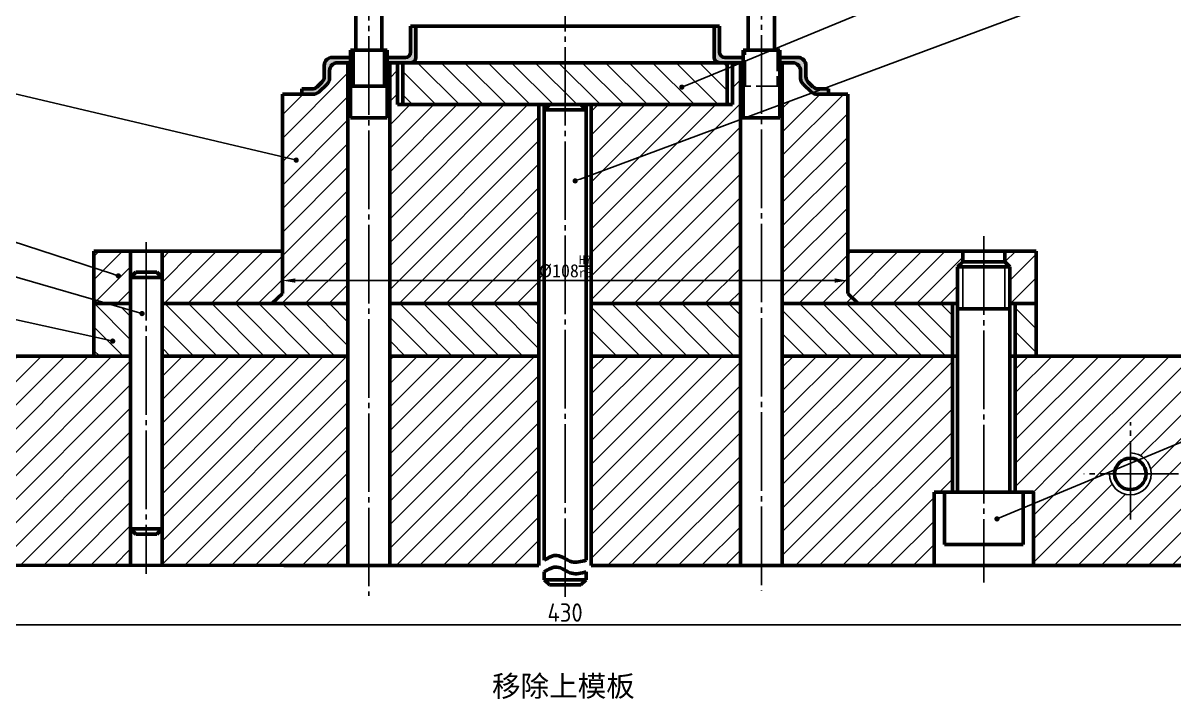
# Model space of a CAD drawing. Header units: millimetres. Extents: x 165 to 1006, y 1 to 595.
# Drawn here: x 347.9 to 567.8, y 308.4 to 437.4 of the extents above; entities that cross this region are included whole.
import ezdxf
from ezdxf import colors
from ezdxf.entities.mleader import LeaderData, LeaderLine
from ezdxf.math import Vec2, Vec3

# ---------------------------------------------------------------- set-up
doc = ezdxf.new("R2010")
doc.units = ezdxf.units.MM
doc.linetypes.add('点画线', pattern=[18, 15, -1, 1, -1])
doc.linetypes.add('虚线', pattern=[5, 4, -1])
for name, color, linetype in [('剖面线', 3, 'Continuous'), ('引线', 6, 'Continuous'), ('文字', 7, 'Continuous'), ('标注', 3, 'Continuous'), ('点画线', 1, '点画线'), ('细实线', 1, 'Continuous'), ('虚线', 7, '虚线')]:
    doc.layers.add(name, color=color, linetype=linetype)
doc.layers.add('粗实线', color=7, linetype='Continuous', lineweight=50)
doc.styles.add('数字直体', font='isocp.shx')
doc.dimstyles.new('ISO-25', dxfattribs={"dimtxt": 2.5, "dimasz": 2.5, "dimexe": 1.25, "dimexo": 0.625, "dimtad": 1, "dimdsep": 46, "dimtxsty": 'Standard', "dimcen": 2.5, "dimadec": 0, "dimazin": 0, "dimtfac": 1, "dimtmove": 0, "dimatfit": 3, "dimfxl": 1, "dimarcsym": 0})
doc.dimstyles.new('机械基本', dxfattribs={"dimtxt": 3.5, "dimasz": 3, "dimexe": 2, "dimexo": 0, "dimtad": 1, "dimdsep": 46, "dimtxsty": '数字直体', "dimcen": 2.5, "dimadec": 0, "dimazin": 0, "dimtfac": 1, "dimtmove": 0, "dimatfit": 3, "dimfxl": 1, "dimarcsym": 0})

# ---------------------------------------------------------------- blocks, each defined once
blk = doc.blocks.new('*D4')
at = {"layer": 'Defpoints', "color": 0, "transparency": 16777216}
for p in [(666.45, 336.85), (236.45, 333.96), (666.45, 322.5)]:
    blk.add_point(p, dxfattribs=at)
at = {"layer": '标注', "color": 0, "lineweight": -2, "transparency": 16777216}
for p, q in [((666.45, 336.85), (666.45, 320.5)), ((236.45, 333.96), (236.45, 320.5)), ((239.45, 322.5), (663.45, 322.5))]:
    blk.add_line(p, q, dxfattribs=at)
at = {"layer": '标注', "color": 0, "transparency": 16777216}
for points in [[(239.45, 323), (239.45, 322), (236.45, 322.5)], [(663.45, 323), (663.45, 322), (666.45, 322.5)]]:
    blk.add_solid(points, dxfattribs=at)
at = {"layer": '标注', "color": 0, "transparency": 16777216, "insert": (451.45, 324.87), "char_height": 3.5, "attachment_point": 5, "style": '数字直体'}
blk.add_mtext('430', dxfattribs=at)
blk = doc.blocks.new('_Dot')
at = {"color": 0, "linetype": 'ByBlock', "lineweight": -2}
blk.add_line((-0.5, 0), (-1, 0), dxfattribs=at)
at = {"color": 0, "linetype": 'ByBlock', "const_width": 0.5}
blk.add_lwpolyline([(-0.25, 0, 1), (0.25, 0, 1)], format="xyb", close=True, dxfattribs=at)
blk = doc.blocks.new('*D37')
at = {"layer": 'Defpoints', "color": 0, "transparency": 16777216}
for p in [(397.44, 393.85), (505.45, 393.85), (505.45, 388.26)]:
    blk.add_point(p, dxfattribs=at)
at = {"layer": '标注', "color": 0, "lineweight": -2, "transparency": 16777216}
for p, q in [((397.44, 393.23), (397.44, 387.01)), ((505.45, 393.23), (505.45, 387.01)), ((399.94, 388.26), (502.95, 388.26))]:
    blk.add_line(p, q, dxfattribs=at)
at = {"layer": '标注', "color": 0, "transparency": 16777216}
for points in [[(399.94, 388.68), (399.94, 387.85), (397.44, 388.26)], [(502.95, 388.68), (502.95, 387.85), (505.45, 388.26)]]:
    blk.add_solid(points, dxfattribs=at)
at = {"layer": '标注', "color": 0, "transparency": 16777216, "insert": (451.45, 390.93), "char_height": 2.5, "attachment_point": 5}
blk.add_mtext('%%C108{\\H0.7x;\\SH7/r6;}', dxfattribs=at)

msp = doc.modelspace()

# ---------------------------------------------------------------- hatches: boundary and pattern name
at = {"layer": '剖面线'}
h = msp.add_hatch(dxfattribs=at)
h.set_pattern_fill('ANSI31', color=256)
h.paths.add_polyline_path([(409.946, 429.852), (407.946, 429.852, 0.4142136), (406.446, 428.352), (406.446, 426.858, -0.2064197), (405.975, 425.768), (404.379, 424.261, -0.1914266), (403.349, 423.852), (401.146, 423.852), (397.446, 423.852), (397.446, 385.807), (395.442, 383.852), (409.946, 383.852)])
h.paths.add_polyline_path([(399.837, 411.317, -1), (400.324, 411.203, -1)], flags=16)
h.paths.add_polyline_path([(446.446, 421.852), (419.446, 421.852), (419.446, 429.852), (417.946, 429.852), (417.946, 383.852), (421.446, 383.852), (446.446, 383.852)])
h.paths.add_polyline_path([(484.946, 419.026), (456.446, 408.434), (456.446, 383.852), (480.946, 383.852), (484.946, 383.852)])
h.paths.add_polyline_path([(484.946, 419.026), (484.946, 429.811), (483.446, 429.193), (483.446, 421.852), (482.446, 421.852), (456.446, 421.852), (456.446, 408.434)])
h.paths.add_polyline_path([(505.446, 423.852), (501.746, 423.852), (499.542, 423.852, -0.1554557), (498.674, 424.128), (492.946, 421.999), (492.946, 383.852), (506.446, 383.852), (507.449, 383.852), (505.446, 385.807)])
h = msp.add_hatch(dxfattribs=at)
h.set_pattern_fill('ANSI31', color=256, angle=90)
h.paths.add_polyline_path([(451.446, 429.852), (420.446, 429.852), (420.446, 421.852), (451.446, 421.852)])
h.paths.add_polyline_path([(482.446, 429.852), (451.446, 429.852), (451.446, 421.852), (482.446, 421.852)])
h.paths.add_polyline_path([(473.523, 425.101, -1), (473.985, 425.292, -1)], flags=16)
h = msp.add_hatch(dxfattribs=at)
h.set_pattern_fill('ANSI31', color=256)
h.paths.add_polyline_path([(397.442, 393.852), (374.446, 393.852), (374.446, 383.852), (382.696, 383.852), (386.946, 383.852), (395.442, 383.852), (397.442, 385.852)])
h.paths.add_polyline_path([(368.446, 393.852), (362.446, 393.852), (361.446, 393.852), (361.446, 384.618), (364.088, 383.852), (368.446, 383.852)])
h.paths.add_polyline_path([(365.865, 389.235, -1), (366.34, 389.08, -1)], flags=16)
h.paths.add_polyline_path([(361.446, 384.618), (361.446, 383.852), (364.088, 383.852)], flags=17)
h.paths.add_polyline_path([(526.446, 390.852), (527.446, 391.852), (527.446, 393.852), (505.449, 393.852), (505.449, 385.852), (507.449, 383.852), (515.946, 383.852), (526.446, 383.852)])
h.paths.add_polyline_path([(541.446, 393.852), (535.446, 393.852), (535.446, 391.852), (536.446, 390.852), (536.446, 383.852), (541.446, 383.852)])
h = msp.add_hatch(dxfattribs=at)
h.set_pattern_fill('ANSI31', color=256, angle=90)
h.paths.add_polyline_path([(409.946, 373.852), (409.946, 383.852), (386.446, 383.852), (382.696, 383.852), (374.446, 383.852), (374.446, 373.852), (382.696, 373.852)])
h.paths.add_polyline_path([(368.446, 382.589), (364.088, 383.852), (361.446, 383.852), (361.446, 373.852), (365.946, 373.852), (368.446, 373.852)])
h.paths.add_polyline_path([(364.778, 379.862, -1), (365.268, 379.765, -1)], flags=16)
h.paths.add_polyline_path([(446.446, 373.852), (446.446, 383.852), (417.946, 383.852), (417.946, 373.852)])
h.paths.add_polyline_path([(480.946, 373.852), (484.946, 373.852), (484.946, 383.852), (480.946, 383.852), (456.446, 383.852), (456.446, 373.852)])
h.paths.add_polyline_path([(515.196, 373.852), (525.446, 373.852), (525.446, 383.852), (515.946, 383.852), (506.446, 383.852), (492.946, 383.852), (492.946, 373.852), (493.946, 373.852)])
h.paths.add_polyline_path([(541.446, 383.852), (537.446, 383.852), (537.446, 373.852), (541.446, 373.852)])
h = msp.add_hatch(dxfattribs=at)
h.set_pattern_fill('ANSI31', color=256)
h.paths.add_polyline_path([(298.946, 373.852), (271.446, 373.852), (271.446, 368.852), (236.446, 368.852), (236.446, 336.852, 0.4142136), (239.446, 333.852), (298.946, 333.852), (298.946, 339.852)])
h.paths.add_polyline_path([(245.248, 356.748, -1), (244.775, 356.91, -1)], flags=16)
h.paths.add_polyline_path([(368.446, 373.852), (365.946, 373.852), (323.946, 373.852), (323.946, 339.852), (323.946, 333.852), (368.446, 333.852), (368.446, 335.852)])
h.paths.add_polyline_path([(409.946, 373.852), (382.696, 373.852), (374.446, 373.852), (374.446, 335.852), (374.446, 333.852), (397.696, 333.852), (409.946, 333.852)])
h.paths.add_polyline_path([(446.446, 373.852), (417.946, 373.852), (417.946, 333.852), (446.446, 333.852)])
h.paths.add_polyline_path([(484.946, 373.852), (480.946, 373.852), (456.446, 373.852), (456.446, 333.852), (484.946, 333.852)])
h.paths.add_polyline_path([(525.446, 373.852), (515.196, 373.852), (493.946, 373.852), (492.946, 373.852), (492.946, 333.852), (515.196, 333.852), (520.196, 333.852), (521.946, 333.852), (521.946, 347.852), (525.446, 347.852)])
edge = h.paths.add_edge_path()
edge.add_spline(control_points=[(576.522, 363.906), (576.586, 364.567), (576.495, 368.123), (573.321, 371.275), (570.726, 373.852)], knot_values=[0, 0, 0, 0, 2.1969352, 12.0337267, 12.0337267, 12.0337267, 12.0337267], degree=3, periodic=0)
edge.add_line((570.726, 373.852), (537.446, 373.852))
edge.add_line((537.446, 373.852), (537.446, 348.841))
edge.add_line((537.446, 348.841), (576.522, 363.906))
edge = h.paths.add_edge_path()
edge.add_spline(control_points=[(576.958, 333.852), (573.519, 338.783), (566.777, 348.453), (576.065, 359.205), (576.522, 363.906)], knot_values=[12.0337267, 12.0337267, 12.0337267, 12.0337267, 28.3146319, 43.9558064, 43.9558064, 43.9558064, 43.9558064], degree=3, periodic=0)
edge.add_line((576.522, 363.906), (559.446, 357.323))
edge.add_line((559.446, 357.323), (559.446, 355.352))
edge.add_arc((559.446, 351.352), 4, -180, 90, ccw=False)
edge.add_line((555.446, 351.352), (556.446, 351.352))
edge.add_arc((559.446, 351.352), 3, 90, 180, ccw=False)
edge.add_line((559.446, 354.352), (559.446, 357.323))
edge.add_line((559.446, 357.323), (537.446, 348.841))
edge.add_line((537.446, 348.841), (537.446, 347.852))
edge.add_line((537.446, 347.852), (540.946, 347.852))
edge.add_line((540.946, 347.852), (540.946, 333.852))
edge.add_line((540.946, 333.852), (576.958, 333.852))
at = {"layer": '粗实线'}
h = msp.add_hatch(color=256, dxfattribs=at)
h.dxf.hatch_style = 1
h.paths.add_polyline_path([(405.975, 425.768, 0.2064197), (406.446, 426.858), (406.446, 428.352, -0.4142136), (407.946, 429.852), (410.446, 429.852), (410.446, 430.852), (406.946, 430.852, 0.4142136), (405.446, 429.352), (405.446, 427.223, -0.2027178), (404.991, 426.147), (404.093, 425.276, -0.1951124), (403.048, 424.852), (401.146, 424.852), (401.146, 423.852), (403.349, 423.852, 0.1914266), (404.379, 424.261)])
h.paths.add_polyline_path([(422.946, 430.852), (422.946, 436.852), (421.946, 436.852), (421.946, 431.852, -0.4142136), (420.946, 430.852), (417.446, 430.852), (417.446, 429.852), (421.946, 429.852, 0.4142136)])
h.paths.add_polyline_path([(485.446, 430.852), (481.946, 430.852, -0.4142136), (480.946, 431.852), (480.946, 436.852), (479.946, 436.852), (479.946, 430.852, 0.4142136), (480.946, 429.852), (483.446, 429.852), (485.044, 429.852), (485.446, 430.017)])
h.paths.add_polyline_path([(485.446, 430.017), (485.044, 429.852), (485.446, 429.852)], flags=17)
h.paths.add_polyline_path([(495.946, 430.852), (492.446, 430.852), (492.446, 429.852), (494.946, 429.852, -0.4142136), (496.446, 428.352), (496.446, 426.858, 0.2064197), (496.916, 425.768), (498.512, 424.261, 0.0349314), (498.674, 424.128), (500.621, 424.852), (499.843, 424.852, -0.1951124), (498.798, 425.276), (497.901, 426.147, -0.2027178), (497.446, 427.223), (497.446, 429.352, 0.4142136)])
h.paths.add_polyline_path([(501.746, 424.852), (500.621, 424.852), (498.674, 424.128, 0.1554557), (499.542, 423.852), (501.746, 423.852)])

# ---------------------------------------------------------------- linework, layer by layer
at = {"layer": '引线'}
msp.add_arc((559.446, 351.352), 4, 180, 90, dxfattribs=at)
at = {"layer": '点画线'}
for p, q in [((451.446, 327.845), (451.446, 576.693)), ((488.946, 453.107), (488.946, 329.027)), ((413.946, 452.897), (413.946, 328.082)), ((531.446, 396.709), (531.446, 330.629)), ((371.446, 395.62), (371.446, 332.255)), ((559.446, 342.619), (559.446, 361.196)), ((568.645, 351.352), (550.566, 351.352))]:
    msp.add_line(p, q, dxfattribs=at)
at = {"layer": '粗实线'}
for p, q in [((411.446, 481.852), (411.446, 432.269)), ((416.446, 432.269), (416.446, 481.852)), ((486.446, 432.269), (486.446, 481.852)), ((491.446, 481.852), (491.446, 432.269)), ((421.946, 436.852), (421.946, 431.852)), ((422.946, 436.852), (421.946, 436.852)), ((422.946, 430.852), (422.946, 436.852)), ((422.946, 436.852), (422.946, 436.852)), ((422.946, 436.852), (480.946, 436.852)), ((479.946, 430.852), (479.946, 436.852)), ((479.946, 436.852), (479.946, 436.852)), ((480.946, 436.852), (480.946, 431.852)), ((410.946, 432.269), (410.446, 432.269)), ((410.446, 432.269), (410.446, 426.352)), ((410.946, 432.269), (416.946, 432.269)), ((410.946, 432.269), (410.946, 426.352)), ((416.946, 432.269), (417.446, 432.269)), ((416.946, 426.352), (416.946, 432.269)), ((417.446, 432.269), (417.446, 426.352)), ((485.946, 432.269), (485.446, 432.269)), ((485.446, 432.269), (485.446, 426.352)), ((491.946, 432.269), (485.946, 432.269)), ((491.946, 432.269), (492.446, 432.269)), ((492.446, 432.269), (492.446, 426.352)), ((405.446, 429.352), (405.446, 427.223)), ((406.946, 430.852), (410.446, 430.852)), ((407.946, 429.852), (410.446, 429.852)), ((409.946, 429.852), (409.946, 333.852)), ((410.446, 429.852), (410.446, 430.852)), ((417.446, 430.852), (420.946, 430.852)), ((417.446, 429.852), (417.446, 430.852)), ((417.446, 429.852), (421.946, 429.852)), ((417.946, 429.852), (417.946, 333.852)), ((419.446, 421.852), (419.446, 429.852)), ((419.446, 429.852), (483.446, 429.852)), ((420.446, 421.852), (420.446, 429.852)), ((480.946, 429.852), (485.446, 429.852)), ((481.946, 430.852), (485.446, 430.852)), ((482.446, 421.852), (482.446, 429.852)), ((483.446, 421.852), (483.446, 429.852)), ((483.446, 429.852), (483.446, 421.852)), ((484.946, 429.852), (484.946, 333.852)), ((485.446, 429.852), (485.446, 430.852)), ((492.446, 430.852), (495.946, 430.852)), ((492.446, 429.852), (492.446, 430.852)), ((492.446, 429.852), (494.946, 429.852)), ((492.946, 429.852), (492.946, 333.852)), ((497.446, 429.352), (497.446, 427.223)), ((406.446, 428.352), (406.446, 426.858)), ((496.446, 428.352), (496.446, 426.858)), ((401.146, 424.852), (403.048, 424.852)), ((401.146, 424.852), (401.146, 423.852)), ((404.991, 426.147), (404.093, 425.276)), ((404.379, 424.261), (405.975, 425.768)), ((410.446, 426.352), (410.446, 425.352)), ((410.446, 425.352), (410.946, 425.352)), ((410.446, 419.352), (410.446, 425.352)), ((410.946, 426.352), (410.946, 425.352)), ((410.946, 425.352), (416.946, 425.352)), ((416.946, 426.352), (416.946, 425.352)), ((417.446, 425.352), (416.946, 425.352)), ((417.446, 426.352), (417.446, 425.352)), ((417.446, 425.352), (417.446, 419.352)), ((485.446, 426.352), (485.446, 425.352)), ((485.446, 425.352), (485.446, 419.352)), ((492.446, 426.352), (492.446, 425.352)), ((492.446, 419.352), (492.446, 425.352)), ((498.512, 424.261), (496.916, 425.768)), ((497.901, 426.147), (498.798, 425.276)), ((501.746, 424.852), (499.843, 424.852)), ((501.746, 423.852), (501.746, 424.852)), ((397.446, 423.852), (401.146, 423.852)), ((397.446, 423.852), (397.446, 385.807)), ((401.146, 423.852), (403.349, 423.852)), ((499.542, 423.852), (501.746, 423.852)), ((505.446, 423.852), (501.746, 423.852)), ((505.446, 423.852), (505.446, 385.807)), ((482.446, 421.852), (419.446, 421.852)), ((446.446, 421.852), (446.446, 333.852)), ((448.446, 421.852), (447.446, 420.852)), ((447.446, 421.852), (447.446, 334.852)), ((455.446, 420.852), (447.446, 420.852)), ((448.446, 421.852), (454.446, 421.852)), ((454.446, 421.852), (455.446, 420.852)), ((455.446, 421.852), (455.446, 347.852)), ((456.446, 421.852), (456.446, 333.852)), ((482.446, 421.852), (483.446, 421.852)), ((417.446, 419.352), (410.446, 419.352)), ((485.446, 419.352), (492.446, 419.352)), ((361.446, 393.852), (361.446, 373.852)), ((361.446, 393.852), (362.446, 393.852)), ((397.442, 393.852), (362.446, 393.852)), ((368.446, 383.852), (368.446, 393.852)), ((371.446, 393.852), (374.446, 393.852)), ((374.446, 383.852), (374.446, 393.852)), ((505.449, 393.852), (541.446, 393.852)), ((527.446, 391.852), (527.446, 393.852)), ((527.446, 393.852), (535.446, 393.852)), ((535.446, 391.852), (535.446, 393.852)), ((541.446, 393.852), (541.446, 373.852)), ((527.446, 391.852), (526.446, 390.852)), ((535.446, 391.852), (527.446, 391.852)), ((535.446, 391.852), (536.446, 390.852)), ((369.446, 389.852), (368.446, 388.852)), ((373.446, 389.852), (369.446, 389.852)), ((373.446, 389.852), (374.446, 388.852)), ((536.446, 390.852), (526.446, 390.852)), ((526.446, 390.852), (526.446, 347.852)), ((536.446, 390.852), (536.446, 347.852)), ((374.446, 388.852), (368.446, 388.852)), ((395.442, 383.852), (397.446, 385.807)), ((507.449, 383.852), (505.446, 385.807)), ((368.446, 383.852), (361.446, 383.852)), ((368.446, 383.852), (368.446, 335.852)), ((374.446, 335.852), (374.446, 383.852)), ((382.696, 383.852), (374.446, 383.852)), ((386.946, 383.852), (382.696, 383.852)), ((386.446, 383.852), (409.946, 383.852)), ((386.946, 383.852), (409.946, 383.852)), ((417.946, 383.852), (446.446, 383.852)), ((417.946, 383.852), (421.446, 383.852)), ((456.446, 383.852), (480.946, 383.852)), ((480.946, 383.852), (484.946, 383.852)), ((484.946, 383.852), (481.446, 383.852)), ((496.446, 383.852), (492.946, 383.852)), ((492.946, 383.852), (506.446, 383.852)), ((515.946, 383.852), (506.446, 383.852)), ((515.946, 383.852), (526.446, 383.852)), ((525.446, 383.852), (525.446, 347.852)), ((526.446, 382.852), (536.446, 382.852)), ((536.446, 383.852), (541.446, 383.852)), ((537.446, 347.852), (537.446, 383.852)), ((365.946, 373.852), (323.946, 373.852)), ((360.446, 373.852), (339.446, 373.852)), ((368.446, 373.852), (365.946, 373.852)), ((382.696, 373.852), (374.446, 373.852)), ((409.946, 373.852), (382.696, 373.852)), ((446.446, 373.852), (417.946, 373.852)), ((480.946, 373.852), (456.446, 373.852)), ((480.946, 373.852), (484.946, 373.852)), ((492.946, 373.852), (493.946, 373.852)), ((515.196, 373.852), (493.946, 373.852)), ((526.446, 373.852), (515.196, 373.852)), ((520.946, 373.852), (517.946, 373.852)), ((577.446, 373.852), (536.446, 373.852)), ((447.446, 347.852), (447.446, 346.852)), ((455.446, 347.852), (455.446, 334.852)), ((540.946, 347.852), (521.946, 347.852)), ((521.946, 347.852), (521.946, 333.852)), ((523.946, 337.852), (523.946, 347.852)), ((538.946, 337.852), (538.946, 347.852)), ((540.946, 333.852), (540.946, 347.852)), ((374.446, 340.852), (368.446, 340.852)), ((368.446, 340.852), (369.446, 339.852)), ((374.446, 340.852), (373.446, 339.852)), ((373.446, 339.852), (369.446, 339.852)), ((531.446, 337.852), (523.946, 337.852)), ((531.446, 337.852), (538.946, 337.852)), ((368.446, 335.852), (368.446, 333.852)), ((374.446, 335.852), (374.446, 333.852)), ((236.446, 333.959), (397.696, 333.852)), ((397.696, 333.852), (417.946, 333.852)), ((417.946, 333.852), (446.446, 333.852)), ((447.446, 331.135), (447.446, 332.635)), ((455.446, 331.135), (455.446, 332.635)), ((456.446, 333.852), (492.946, 333.852)), ((492.946, 333.852), (515.196, 333.852)), ((515.196, 333.852), (520.196, 333.852)), ((520.196, 333.852), (666.446, 333.852)), ((455.446, 331.135), (447.446, 331.135)), ((447.446, 331.135), (448.446, 330.135)), ((454.446, 330.135), (448.446, 330.135)), ((455.446, 331.135), (454.446, 330.135))]:
    msp.add_line(p, q, dxfattribs=at)
msp.add_circle((559.446, 351.352), 3, dxfattribs=at)
for centre, radius, start, end in [((420.946, 431.852), 1, 270, 0), ((481.946, 431.852), 1, 180, 270), ((406.946, 429.352), 1.5, 90, 180), ((407.946, 428.352), 1.5, 90, 180), ((421.946, 430.852), 1, 270, 0), ((480.946, 430.852), 1, 180, 270), ((494.946, 428.352), 1.5, 0, 90), ((495.946, 429.352), 1.5, 0, 90), ((403.946, 427.223), 1.5, 314.16166, 0), ((404.946, 426.858), 1.5, 313.34734, 0), ((497.946, 426.858), 1.5, 180, 226.65266), ((498.946, 427.223), 1.5, 180, 225.83834), ((403.048, 426.352), 1.5, 270, 314.16166), ((499.843, 426.352), 1.5, 225.83834, 270), ((403.349, 425.352), 1.5, 270, 313.34734), ((499.542, 425.352), 1.5, 226.65266, 270)]:
    msp.add_arc(centre, radius, start, end, dxfattribs=at)
for points in [[(447.446, 334.852), (449.893, 335.784), (452.723, 334.581), (455.446, 334.852)], [(447.446, 332.635), (449.893, 333.567), (452.723, 332.364), (455.446, 332.635)]]:
    msp.add_spline(points, degree=3, dxfattribs=at)
at = {"layer": '细实线'}
for p, q in [((527.446, 390.852), (527.446, 382.852)), ((535.446, 390.852), (535.446, 382.852))]:
    msp.add_line(p, q, dxfattribs=at)
at = {"layer": '虚线'}
for p, q in [((485.946, 426.352), (485.946, 432.269)), ((491.946, 432.269), (491.946, 426.352)), ((485.446, 425.352), (485.946, 425.352)), ((485.946, 426.352), (485.946, 425.352)), ((491.946, 425.352), (485.946, 425.352)), ((491.946, 426.352), (491.946, 425.352)), ((492.446, 425.352), (491.946, 425.352))]:
    msp.add_line(p, q, dxfattribs=at)

# ---------------------------------------------------------------- texts
at = {"layer": '文字', "insert": (437.483, 312.831), "char_height": 4, "attachment_point": 1}
msp.add_mtext_dynamic_manual_height_columns('{\\fSimSun|b0|i0|c134|p2;移除上模板}', width=36.72498, gutter_width=12.5, heights=[0], dxfattribs=at)

# ---------------------------------------------------------------- dimensions: what is measured, and where the dimension line sits
at = {"layer": '标注'}
dim = msp.add_linear_dim(base=(505.449, 388.262), p1=(397.442, 393.852), p2=(505.449, 393.852), text='%%C108{\\H0.7x;\\SH7/r6;}', dimstyle='ISO-25', dxfattribs=at)
dim.commit()
dim.dimension.update_dxf_attribs({"geometry": '*D37', "text_midpoint": (451.446, 388.262), "dimtype": 160})
dim = msp.add_linear_dim(base=(666.446, 322.496), p1=(236.446, 333.959), p2=(666.446, 336.852), dimstyle='机械基本', dxfattribs=at)
dim.commit()
dim.dimension.update_dxf_attribs({"geometry": '*D4', "text_midpoint": (451.446, 322.496), "dimtype": 160})

# ---------------------------------------------------------------- leaders
at = {"layer": '引线'}
ml = msp.add_multileader_mtext('Standard', dxfattribs=at)
ml.set_content('21', color=256, style='数字直体')
ml.set_leader_properties()
ml.set_arrow_properties(name='DOT')
ml.build(insert=Vec2(0, 0))
ml.multileader.update_dxf_attribs({"has_dogleg": 0, "text_left_attachment_type": 5, "text_right_attachment_type": 5, "arrow_head_size": 1})
ctx = ml.context
ctx.base_point, ctx.char_height, ctx.arrow_head_size, ctx.plane_origin = Vec3(687.585, 513.37), 3.5, 1, Vec3(438.174, 419.781)
ctx.left_attachment, ctx.right_attachment = 5, 5
notes = []
notes.append((ctx, [(0, (1, 1, 0), (679.585, 513.37), (1, 0), 8, [(0, [(473.754, 425.196)], 0, [])])]))
ctx.mtext.insert, ctx.mtext.flow_direction = Vec3(689.585, 517.571), 5
ml = msp.add_multileader_mtext('Standard', dxfattribs=at)
ml.set_content('22', color=256, style='数字直体')
ml.set_leader_properties()
ml.set_arrow_properties(name='DOT')
ml.build(insert=Vec2(0, 0))
ml.multileader.update_dxf_attribs({"has_dogleg": 0, "text_left_attachment_type": 5, "text_right_attachment_type": 5, "arrow_head_size": 1})
ctx = ml.context
ctx.base_point, ctx.char_height, ctx.arrow_head_size, ctx.plane_origin = Vec3(687.585, 494.339), 3.5, 1, Vec3(411.174, 438.781)
ctx.left_attachment, ctx.right_attachment = 5, 5
notes.append((ctx, [(0, (1, 1, 0), (679.585, 494.339), (1, 0), 8, [(0, [(453.372, 407.291)], 0, [])])]))
ctx.mtext.insert, ctx.mtext.flow_direction = Vec3(689.585, 498.54), 5
ml = msp.add_multileader_mtext('Standard', dxfattribs=at)
ml.set_content('6', color=256, style='数字直体')
ml.set_leader_properties()
ml.set_arrow_properties(name='DOT')
ml.build(insert=Vec2(0, 0))
ml.multileader.update_dxf_attribs({"has_dogleg": 0, "text_left_attachment_type": 5, "text_right_attachment_type": 5, "arrow_head_size": 1})
ctx = ml.context
ctx.base_point, ctx.char_height, ctx.arrow_head_size, ctx.plane_origin = Vec3(206.681, 455.473), 3.5, 1, Vec3(357.084, 410.948)
ctx.left_attachment, ctx.right_attachment, ctx.text_align_type = 5, 5, 2
notes.append((ctx, [(0, (1, 1, 0), (220.464, 455.473), (-1, 0), 8, [(0, [(400.081, 411.26)], 0, [])])]))
ctx.mtext.insert, ctx.mtext.alignment, ctx.mtext.flow_direction = Vec3(210.464, 459.673), 3, 5
ml = msp.add_multileader_mtext('Standard', dxfattribs=at)
ml.set_content('5', color=256, style='数字直体')
ml.set_leader_properties()
ml.set_arrow_properties(name='DOT')
ml.build(insert=Vec2(0, 0))
ml.multileader.update_dxf_attribs({"has_dogleg": 0, "text_left_attachment_type": 5, "text_right_attachment_type": 5, "arrow_head_size": 1})
ctx = ml.context
ctx.base_point, ctx.char_height, ctx.arrow_head_size, ctx.plane_origin = Vec3(206.919, 439.284), 3.5, 1, Vec3(366.103, 389.158)
ctx.left_attachment, ctx.right_attachment, ctx.text_align_type = 5, 5, 2
notes.append((ctx, [(0, (1, 1, 0), (220.464, 439.284), (-1, 0), 8, [(0, [(366.103, 389.158)], 0, [])])]))
ctx.mtext.insert, ctx.mtext.alignment, ctx.mtext.flow_direction = Vec3(210.464, 443.484), 3, 5
ml = msp.add_multileader_mtext('Standard', dxfattribs=at)
ml.set_content('4', color=256, style='数字直体')
ml.set_leader_properties()
ml.set_arrow_properties(name='DOT')
ml.build(insert=Vec2(0, 0))
ml.multileader.update_dxf_attribs({"has_dogleg": 0, "text_left_attachment_type": 5, "text_right_attachment_type": 5, "arrow_head_size": 1})
ctx = ml.context
ctx.base_point, ctx.char_height, ctx.arrow_head_size, ctx.plane_origin = Vec3(206.714, 427.81), 3.5, 1, Vec3(370.628, 381.956)
ctx.left_attachment, ctx.right_attachment, ctx.text_align_type = 5, 5, 2
notes.append((ctx, [(0, (1, 1, 0), (220.464, 427.81), (-1, 0), 8, [(0, [(370.628, 381.956)], 0, [])])]))
ctx.mtext.insert, ctx.mtext.alignment, ctx.mtext.flow_direction = Vec3(210.464, 432.01), 3, 5
ml = msp.add_multileader_mtext('Standard', dxfattribs=at)
ml.set_content('3', color=256, style='数字直体')
ml.set_leader_properties()
ml.set_arrow_properties(name='DOT')
ml.build(insert=Vec2(0, 0))
ml.multileader.update_dxf_attribs({"has_dogleg": 0, "text_left_attachment_type": 5, "text_right_attachment_type": 5, "arrow_head_size": 1})
ctx = ml.context
ctx.base_point, ctx.char_height, ctx.arrow_head_size, ctx.plane_origin = Vec3(206.919, 410.241), 3.5, 1, Vec3(365.023, 379.813)
ctx.left_attachment, ctx.right_attachment, ctx.text_align_type = 5, 5, 2
notes.append((ctx, [(0, (1, 1, 0), (220.464, 410.241), (-1, 0), 8, [(0, [(365.023, 376.706)], 0, [])])]))
ctx.mtext.insert, ctx.mtext.alignment, ctx.mtext.flow_direction = Vec3(210.464, 414.441), 3, 5
ml = msp.add_multileader_mtext('Standard', dxfattribs=at)
ml.set_content('23', color=256, style='数字直体')
ml.set_leader_properties()
ml.set_arrow_properties(name='DOT')
ml.build(insert=Vec2(0, 0))
ml.multileader.update_dxf_attribs({"has_dogleg": 0, "text_left_attachment_type": 5, "text_right_attachment_type": 5, "arrow_head_size": 1})
ctx = ml.context
ctx.base_point, ctx.char_height, ctx.arrow_head_size, ctx.plane_origin = Vec3(685.451, 405.902), 3.5, 1, Vec3(480.557, 341.603)
ctx.left_attachment, ctx.right_attachment = 5, 5
notes.append((ctx, [(0, (1, 1, 0), (677.451, 405.902), (1, 0), 8, [(0, [(533.964, 342.756)], 0, [])])]))
ctx.mtext.insert, ctx.mtext.flow_direction = Vec3(687.451, 410.103), 5
for ctx, leaders in notes:
    for number, flags, end, landing, length, lines in leaders:
        leader = LeaderData()
        leader.index, (leader.has_last_leader_line, leader.has_dogleg_vector, leader.attachment_direction) = number, flags
        leader.last_leader_point, leader.dogleg_vector, leader.dogleg_length = Vec3(end), Vec3(landing), length
        for number, points, colour, breaks in lines:
            line = LeaderLine()
            line.index, line.vertices, line.color, line.breaks = number, Vec3.list(points), colors.encode_raw_color(colour), breaks
            leader.lines.append(line)
        ctx.leaders.append(leader)

doc.saveas('drawing.dxf')
